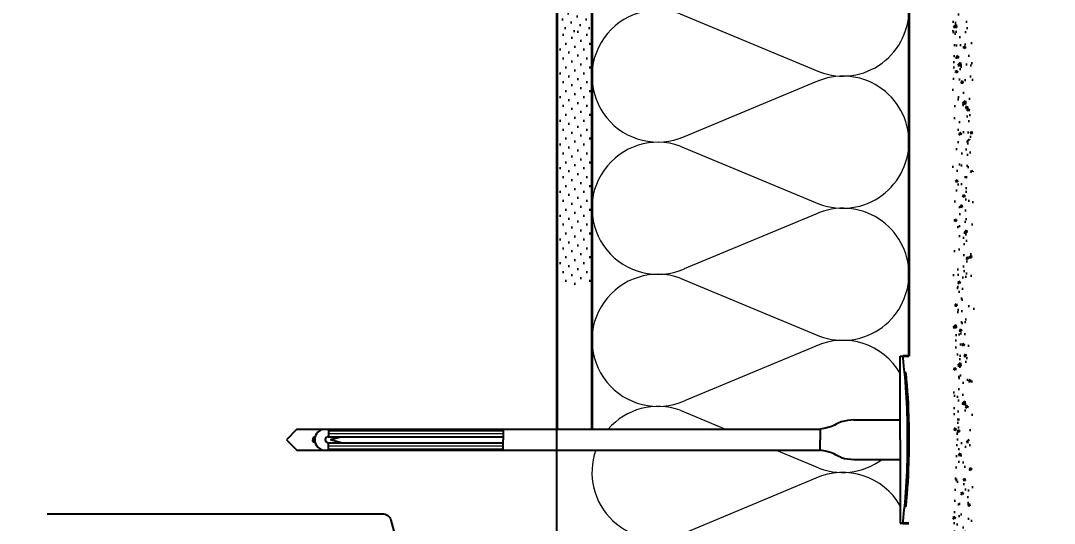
# Model space of a CAD drawing. Header units: millimetres. Extents: x -136099598 to 11807193, y 0 to 779331.
# Drawn here: x 728051 to 734840, y 197733 to 201034 of the extents above; entities that cross this region are included whole.
import ezdxf
from ezdxf import colors
from ezdxf.entities.mleader import LeaderData, LeaderLine
from ezdxf.math import Vec2, Vec3

# ---------------------------------------------------------------- set-up
doc = ezdxf.new("R2010")
doc.units = ezdxf.units.MM
doc.header["$MEASUREMENT"] = 0
doc.layers.get('0').update_dxf_attribs({"color": 250, "lineweight": 9})
doc.layers.add('_Дюбель', color=5, linetype='Continuous')
doc.layers.add('Тонкая', color=7, linetype='Continuous')
for name, color, linetype, lineweight in [('_Линии для надписей', 5, 'Continuous', 9), ('_Штриховки', 250, 'Continuous', 13), ('_Штриховки_точка', 5, 'Continuous', 30), ('АР_Отметки', 250, 'Continuous', 15), ('Рисунок', 6, 'Continuous', 35), ('Тонко_черные', 7, 'Continuous', 5)]:
    doc.layers.add(name, color=color, linetype=linetype, lineweight=lineweight)
doc.styles.add('ISOCPEUR', font='isocpeur.ttf', dxfattribs={"width": 0.7})
pattern_1 = [(50, (630937.63, 171341.5), (158.04475, -13.82712), [16.52583, -181.78411]), (355, (630937.63, 171341.5), (-30.57307, 165.74117), [13.22066, -145.4273]), (100.451, (630950.8, 171340.35), (127.47226, 151.9133), [14.04479, -154.49264]), (46.1842, (630937.63, 171385.57), (235.1604, -36.4716), [24.78874, -272.67617]), (96.6356, (630957.23, 171382.53), (205.9476, 214.64106), [21.0672, -231.73896]), (351.184, (630937.63, 171385.57), (205.9479, 214.6407), [19.831, -218.14093]), (21, (630959.66, 171374.55), (131.52554, -88.71509), [16.52583, -181.78411]), (326, (630959.66, 171374.55), (53.6131, 159.7826), [13.22066, -145.4273]), (71.4514, (630970.62, 171367.16), (185.13828, 71.06788), [14.04479, -154.49264]), (37.5, (630937.63, 171341.5), (2.679356, 73.35129), [0, -143.664535, 0, -147.63073, 0, -145.97815]), (7.5, (630937.63, 171341.5), (57.965894, 86.906403), [0, -84.17155, 0, -140.35937, 0, -55.636956]), (327.5, (630888.49, 171341.5), (117.62451, -4.96967), [0, -55.086095, 0, -171.868615, 0, -228.05643]), (317.5, (630866.46, 171341.5), (128.5017, 22.05742), [0, -71.61192, 0, -114.13839, 0, -161.95312])]

# ---------------------------------------------------------------- blocks, each defined once
blk = doc.blocks.new('_DotSmall')
at = {"color": 0, "linetype": 'ByBlock', "const_width": 0.5}
blk.add_lwpolyline([(-0.0625, 0, 1), (0.0625, 0, 1)], format="xyb", close=True, dxfattribs=at)
blk = doc.blocks.new('утеплитель')
at = {"layer": '_Штриховки'}
for p, q in [((-25.97, 14.56), (-10.6, 8.16)), ((-10.59, 6.84), (-25.51, 0.62))]:
    blk.add_line(p, q, dxfattribs=at)
for centre, radius, start, end in [((-28.5, 7.5), 7.5, 70.3227, 293.5343), ((-7.52, 15.02), 7.52, 245.8257, 359.8148), ((-7.5, 0), 7.5, 359.979, 114.2959)]:
    blk.add_arc(centre, radius, start, end, dxfattribs=at)

msp = doc.modelspace()

# ---------------------------------------------------------------- hatches: boundary and pattern name
at = {"layer": '_Штриховки_точка'}
h = msp.add_hatch(dxfattribs=at)
h.set_pattern_fill('AR-CONC', color=0, scale=0.867498, style=0)
h.set_pattern_definition(pattern_1)
edge = h.paths.add_edge_path()
edge.add_line((734289.589, 201979.167), (734296.322, 201986.861))
edge.add_line((734296.322, 201986.861), (734301.619, 201995.039))
edge.add_line((734301.619, 201995.039), (734303.985, 202003.811))
edge.add_line((734303.985, 202003.811), (734301.926, 202013.287))
edge.add_line((734301.926, 202013.287), (734293.947, 202023.577))
edge.add_line((734293.947, 202023.577), (734173.841, 202044.106))
edge.add_line((734173.841, 202044.106), (734173.841, 198924.134))
edge.add_arc((733422.446, 198044.774), 1156.663, 41.3087595, 49.4868067, ccw=False)
edge.add_spline(control_points=[(734313.086, 198782.765), (734314.334, 198785.335), (734320.452, 198807.184), (734234.087, 198848.31), (734355.537, 198906.143), (734234.087, 198963.976), (734355.537, 199021.809), (734234.087, 199079.643), (734355.537, 199137.476), (734234.087, 199195.309), (734355.537, 199253.142), (734234.087, 199310.975), (734355.537, 199368.808), (734234.087, 199426.642), (734355.537, 199484.475), (734234.087, 199542.308), (734355.537, 199600.141), (734234.087, 199657.974), (734355.537, 199715.807), (734234.087, 199773.641), (734355.537, 199831.474), (734234.087, 199889.307), (734355.537, 199947.14), (734234.087, 200004.973), (734355.537, 200062.806), (734234.087, 200120.64), (734355.537, 200178.473), (734234.087, 200236.306), (734355.537, 200294.139), (734234.087, 200351.972), (734355.537, 200409.805), (734234.087, 200467.639), (734355.537, 200525.472), (734234.087, 200583.305), (734355.537, 200641.138), (734234.087, 200698.971), (734355.537, 200756.804), (734234.087, 200814.638), (734355.537, 200872.471), (734234.087, 200930.304), (734355.537, 200988.137), (734234.087, 201045.97), (734355.537, 201103.803), (734234.087, 201161.637), (734355.537, 201219.47), (734234.087, 201277.303), (734355.537, 201335.136), (734234.087, 201392.969), (734355.536, 201450.802), (734234.088, 201508.636), (734355.533, 201566.467), (734234.101, 201624.308), (734355.485, 201682.111), (734234.28, 201740.058), (734354.816, 201797.468), (734255.164, 201847.625), (734283.64, 201875.054), (734293.947, 201885.124)], knot_values=[1.7910818, 1.7910818, 1.7910818, 1.7910818, 1.95385638, 3.17451194, 4.3951675, 5.61582306, 6.83647862, 8.05713418, 9.27778975, 10.49844531, 11.71910087, 12.93975643, 14.16041199, 15.38106755, 16.60172311, 17.82237868, 19.04303424, 20.2636898, 21.48434536, 22.70500092, 23.92565648, 25.14631205, 26.36696761, 27.58762317, 28.80827873, 30.02893429, 31.24958985, 32.47024542, 33.69090098, 34.91155654, 36.1322121, 37.35286766, 38.57352322, 39.79417878, 41.01483435, 42.23548991, 43.45614547, 44.67680103, 45.89745659, 47.11811215, 48.33876772, 49.55942328, 50.78007884, 52.0007344, 53.22138996, 54.44204552, 55.66270109, 56.88335665, 58.10401221, 59.32466777, 60.54532333, 61.76597889, 62.98663445, 64.20729002, 65.42794558, 66.64860114, 67.29883046, 67.29883046, 67.29883046, 67.29883046], degree=3, periodic=0)
edge.add_line((734293.947, 201885.124), (734301.741, 201898.028))
edge.add_line((734301.741, 201898.028), (734303.69, 201909.39))
edge.add_line((734303.69, 201909.39), (734301.277, 201919.438))
edge.add_line((734301.277, 201919.438), (734295.985, 201928.398))
edge.add_line((734295.985, 201928.398), (734289.299, 201936.497))
edge.add_line((734289.299, 201936.497), (734270.289, 201958.006))
edge.add_line((734270.289, 201958.006), (734289.589, 201979.167))
h = msp.add_hatch(dxfattribs=at)
h.set_pattern_fill('DOTS', color=0, scale=34.699902, angle=45, style=0)
h.set_pattern_definition([(45, (630937.63, 171341.5), (-19.475876, 58.427627), [0, -55.086095])])
h.paths.add_polyline_path([(731571.348, 200963.924), (731802.681, 200963.924), (731802.681, 201971.301), (731571.348, 201971.301)])
h = msp.add_hatch(dxfattribs=at)
h.set_pattern_fill('DOTS', color=0, scale=34.699902, angle=45, style=0)
h.set_pattern_definition([(45, (712701.775, 261569.214), (-19.475876, 58.427627), [0, -55.086095])])
h.paths.add_polyline_path([(731802.681, 199299.109), (731802.681, 200963.924), (731571.348, 200963.924), (731571.348, 199299.109)])
h = msp.add_hatch(dxfattribs=at)
h.set_pattern_fill('AR-CONC', color=0, scale=0.867498, style=0)
h.set_pattern_definition(pattern_1)
edge = h.paths.add_edge_path()
edge.add_spline(control_points=[(734280.235, 196984.046), (734276.81, 196988.58), (734265.049, 197012.392), (734355.537, 197055.482), (734234.087, 197113.315), (734355.537, 197171.148), (734234.087, 197228.981), (734355.537, 197286.814), (734234.087, 197344.647), (734355.537, 197402.481), (734234.087, 197460.314), (734355.537, 197518.147), (734234.087, 197575.98), (734355.537, 197633.813), (734234.087, 197691.646), (734355.537, 197749.48), (734234.087, 197807.313), (734355.537, 197865.146), (734234.087, 197922.979), (734355.537, 197980.812), (734234.087, 198038.645), (734355.537, 198096.479), (734234.087, 198154.312), (734355.537, 198212.145), (734234.087, 198269.978), (734355.537, 198327.811), (734234.087, 198385.644), (734355.537, 198443.478), (734234.087, 198501.311), (734355.537, 198559.144), (734234.087, 198616.977), (734355.537, 198674.81), (734239.486, 198730.073), (734304.977, 198766.058), (734313.086, 198782.765)], knot_values=[67.29883046, 67.29883046, 67.29883046, 67.29883046, 67.5859303, 68.80658586, 70.02724143, 71.24789699, 72.46855255, 73.68920811, 74.90986367, 76.13051923, 77.3511748, 78.57183036, 79.79248592, 81.01314148, 82.23379704, 83.4544526, 84.67510816, 85.89576373, 87.11641929, 88.33707485, 89.55773041, 90.77838597, 91.99904153, 93.2196971, 94.44035266, 95.66100822, 96.88166378, 98.10231934, 99.3229749, 100.54363047, 101.76428603, 102.98494159, 104.20559715, 105.26347814, 105.26347814, 105.26347814, 105.26347814], degree=3, periodic=0)
edge.add_arc((733422.446, 198044.774), 1156.663, 39.6453939, 49.4868067)
edge.add_line((734173.841, 198924.134), (734173.841, 196984.046))
edge.add_line((734173.841, 196984.046), (734280.235, 196984.046))

# ---------------------------------------------------------------- linework, layer by layer
at = {"layer": '_Дюбель'}
for p, q in [((733827.737, 198281.972), (733827.737, 198831.125)), ((733827.737, 198831.125), (733843.699, 198831.125)), ((733865.782, 198721.121), (733856.481, 198721.121)), ((733523.615, 198411.607), (733827.737, 198411.607)), ((733884.675, 198394.828), (733884.675, 198169.117)), ((729865.263, 198351.418), (729795.817, 198281.972)), ((729865.263, 198351.418), (733301.352, 198351.418)), ((730071.051, 198301.857), (731220.205, 198301.857)), ((730073.601, 198351.418), (730073.601, 198301.857)), ((730086.281, 198282.425), (730156.15, 198301.857)), ((731220.205, 198351.418), (731220.205, 198281.972)), ((733301.352, 198351.418), (733301.352, 198281.972)), ((729795.817, 198281.972), (729865.263, 198212.527)), ((729969.67, 198290.645), (729969.67, 198281.972)), ((729969.67, 198273.3), (729969.67, 198281.972)), ((729983.398, 198297.122), (729976.147, 198297.122)), ((729976.147, 198297.122), (729976.147, 198281.972)), ((729976.147, 198266.823), (729976.147, 198281.972)), ((729983.398, 198266.823), (729976.147, 198266.823)), ((729982.219, 198281.972), (729982.219, 198282.037)), ((729982.219, 198281.972), (729982.219, 198281.908)), ((730051.619, 198282.425), (730051.619, 198281.972)), ((730051.619, 198281.52), (730051.619, 198281.972)), ((730071.051, 198262.088), (731220.205, 198262.088)), ((730073.601, 198212.527), (730073.601, 198262.088)), ((730086.281, 198282.425), (730156.15, 198262.993)), ((731220.205, 198212.527), (731220.205, 198281.972)), ((733301.352, 198212.527), (733301.352, 198281.972)), ((733827.737, 198281.972), (733827.737, 197732.82)), ((729865.263, 198212.527), (733301.352, 198212.527)), ((733523.615, 198152.338), (733827.737, 198152.338)), ((733865.782, 197842.824), (733856.481, 197842.824)), ((733827.737, 197732.82), (733843.699, 197732.82))]:
    msp.add_line(p, q, dxfattribs=at)
for centre, radius, start, end in [((730083.132, 198338.4), 3792.708, 359.1475222, 7.4645976), ((730083.132, 198338.4), 3801.962, 0.8504029, 5.7774082), ((733523.615, 198134.007), 277.599, 90, 107.439151), ((730051.619, 198282.018), 69.4, 90, 179.9999999), ((730071.051, 198282.425), 19.432, 90, 179.9999998), ((729976.147, 198290.645), 6.477, 90, 179.9999994), ((729976.147, 198273.3), 6.477, 179.9999994, 270), ((730051.619, 198281.926), 69.4, 179.9999999, 270), ((730071.051, 198281.52), 19.432, 179.9999998, 270), ((730083.132, 198225.544), 3792.708, 352.5354024, 0.8524778), ((733523.615, 198429.937), 277.599, 252.560849, 270), ((730083.132, 198225.544), 3801.962, 354.2225918, 359.1495971)]:
    msp.add_arc(centre, radius, start, end, dxfattribs=at)
for points in [[(733440.42, 198398.847), (733373.253, 198373.05), (733410.697, 198371.415), (733301.352, 198351.418)], [(733440.42, 198165.098), (733373.253, 198190.895), (733410.697, 198192.53), (733301.352, 198212.527)]]:
    msp.add_open_spline(points, degree=3, dxfattribs=at)
at = {"layer": '_Штриховки'}
for p, q in [((732382.482, 199342.843), (733271.547, 198972.731)), ((733272.461, 198896.166), (732409.625, 198536.753)), ((732382.482, 198475.027), (732679.41, 198351.418)), ((733013.049, 198212.527), (733271.547, 198104.915)), ((733272.461, 198028.351), (732409.625, 197668.937))]:
    msp.add_line(p, q, dxfattribs=at)
for centre, radius, start, end in [((732236.43, 198934.423), 433.749, 70.3227465, 293.5342702), ((733449.683, 199369.578), 434.994, 245.8256918, 359.814834), ((733450.927, 198500.834), 433.749, 29.6886888, 114.2958743), ((732236.43, 198066.607), 433.749, 70.3227465, 138.9569468), ((732236.43, 198066.607), 433.749, 160.341463, 293.5342702), ((733449.683, 198501.762), 434.994, 245.8256918, 306.5551341), ((733450.927, 197633.018), 433.749, 29.6886888, 114.2958743)]:
    msp.add_arc(centre, radius, start, end, dxfattribs=at)
at = {"layer": 'Рисунок'}
for p, q in [((731571.348, 201971.301), (731571.348, 198351.418)), ((731802.681, 201971.301), (731802.681, 198351.418)), ((733884.675, 201971.301), (733884.675, 198831.125)), ((733884.675, 198831.125), (733843.695, 198831.125)), ((733843.699, 197732.82), (733884.675, 197732.82))]:
    msp.add_line(p, q, dxfattribs=at)
at = {"layer": 'Тонкая', "ltscale": 100, "elevation": 0}
msp.add_lwpolyline([(728224.714, 197795.175), (730427.142, 197795.175, -0.33443842), (730482.726, 197753.314), (730553.773, 197488.69), (731571.348, 197488.629), (731571.348, 201200.744), (731010.274, 201971.301), (729574.283, 201979.976), (728245.031, 201974.659)], format="xyb", dxfattribs=at)
at = {"layer": 'Тонко_черные'}
for p, q in [((730073.601, 198341), (731220.205, 198341)), ((730073.601, 198321.676), (731220.205, 198321.676)), ((730073.601, 198242.269), (731220.205, 198242.269)), ((730073.601, 198222.945), (731220.205, 198222.945))]:
    msp.add_line(p, q, dxfattribs=at)

# ---------------------------------------------------------------- block references
at = {"layer": '_Линии для надписей', "xscale": 57.8331701696391, "yscale": 57.8331701696391, "zscale": 57.8331701696391}
for p in [(733884.675, 200235.988), (733884.675, 199368.172)]:
    msp.add_blockref('утеплитель', p, dxfattribs=at)

# ---------------------------------------------------------------- leaders
at = {"layer": 'АР_Отметки'}
ml = msp.add_multileader_mtext('Standard', dxfattribs=at)
ml.set_content('Л.2', color=256, style='ISOCPEUR')
ml.set_leader_properties(color=256, linetype='Continuous', lineweight=-1)
ml.set_arrow_properties(name='DOTSMALL')
ml.build(insert=Vec2(0, 0))
ml.multileader.update_dxf_attribs({"has_text_frame": 1, "text_left_attachment_type": 4, "text_right_attachment_type": 4, "dogleg_length": 100, "arrow_head_size": 280.8})
ctx = ml.context
ctx.base_point, ctx.char_height, ctx.arrow_head_size, ctx.landing_gap_size, ctx.plane_origin = Vec3(757009.836, 304935.888), 390, 280.8, 78, Vec3(796377.867, 286803.821)
ctx.left_attachment, ctx.right_attachment = 4, 4
notes = []
notes.append((ctx, [(0, (0, 0, 0), (0, 0), (1, 0), 1, [])]))
ctx.mtext.insert, ctx.mtext.width, ctx.mtext.line_spacing_style, ctx.mtext.flow_direction = Vec3(757087.836, 305455.888), 1330.20737, 2, 5
for ctx, leaders in notes:
    for number, flags, end, landing, length, lines in leaders:
        leader = LeaderData()
        leader.index, (leader.has_last_leader_line, leader.has_dogleg_vector, leader.attachment_direction) = number, flags
        leader.last_leader_point, leader.dogleg_vector, leader.dogleg_length = Vec3(end), Vec3(landing), length
        for number, points, colour, breaks in lines:
            line = LeaderLine()
            line.index, line.vertices, line.color, line.breaks = number, Vec3.list(points), colors.encode_raw_color(colour), breaks
            leader.lines.append(line)
        ctx.leaders.append(leader)

doc.saveas('drawing.dxf')
